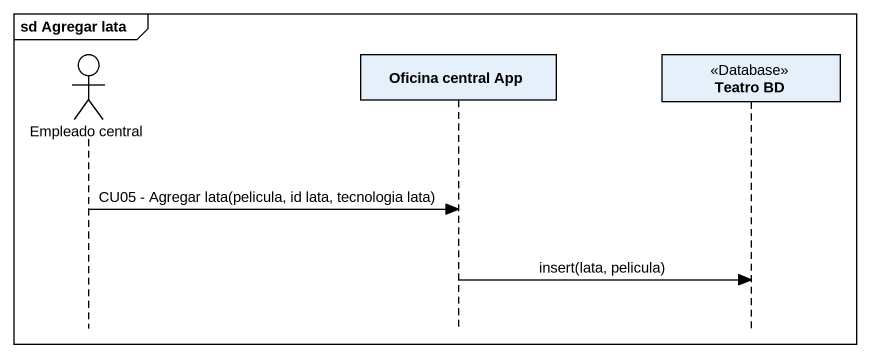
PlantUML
@startuml
mainframe sd Agregar lata
hide footbox
actor "Empleado central" as Empleado_central
participant "Oficina central App" as Oficina_central_App
participant "Teatro BD" as Teatro_BD <<Database>>

Empleado_central -> Oficina_central_App : CU05 - Agregar lata(pelicula, id lata, tecnologia lata)
Oficina_central_App -> Teatro_BD : insert(lata, pelicula)
@enduml
